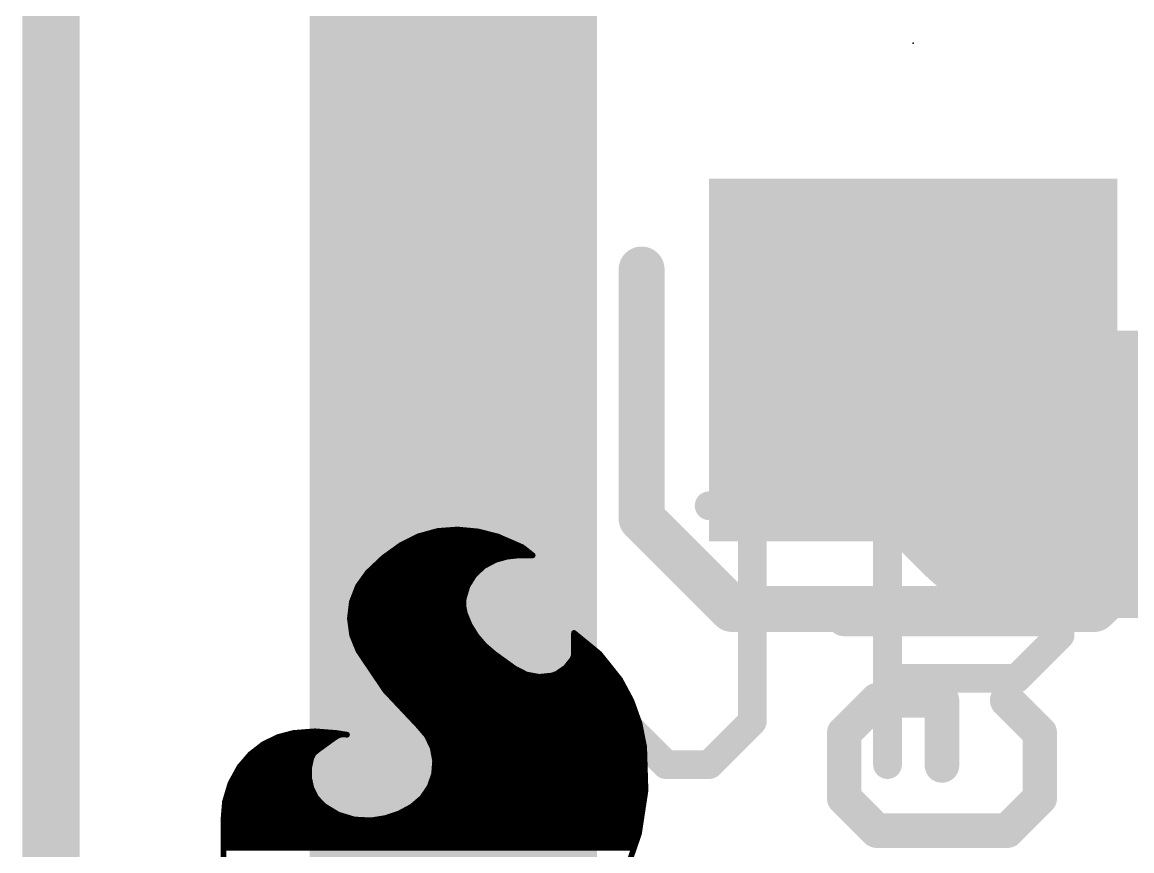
# Model space of a CAD drawing. Extents: x -119 to 41, y -19 to 17.
# Drawn here: x -0.127 to 4.776, y 2.781 to 6.443 of the extents above; entities that cross this region are included whole.
import ezdxf

# ---------------------------------------------------------------- set-up
doc = ezdxf.new("R2010")
doc.units = 0
for name, color, linetype in [('1', 12, 'CONTINUOUS'), ('16', 132, 'CONTINUOUS'), ('20', 53, 'CONTINUOUS'), ('21', 53, 'CONTINUOUS'), ('22', 53, 'CONTINUOUS'), ('23', 53, 'CONTINUOUS'), ('25', 253, 'CONTINUOUS'), ('29', 253, 'CONTINUOUS'), ('31', 253, 'CONTINUOUS')]:
    doc.layers.add(name, color=color, linetype=linetype)

# ---------------------------------------------------------------- blocks, each defined once
blk = doc.blocks.new('RECT')
blk.add_solid([(-0.5, -0.5), (0.5, -0.5), (-0.5, 0.5), (0.5, 0.5)])

msp = doc.modelspace()

# ---------------------------------------------------------------- linework, layer by layer
at = {"layer": '1'}
for points, const_width in [([(0, 0.254), (0, 12.319)], 0.254), ([(1.778, 2.032), (1.778, 6.858)], 1.27), ([(3.81, 4.95), (4.315, 4.445)], 1.27), ([(4.315, 4.445), (8.875, 4.445)], 1.27)]:
    msp.add_lwpolyline(points, dxfattribs=dict(at, const_width=const_width))
at = {"layer": '1', "const_width": 0.635}
for points in [[(4.0345, 5.1745, 1), (3.5855, 4.7255)], [(4.315, 4.7625, 1), (4.315, 4.1275)], [(4.0905, 4.2205, 1), (4.5395, 4.6695)]]:
    msp.add_lwpolyline(points, format="xyb", dxfattribs=at)
at = {"layer": '16', "const_width": 0.254}
msp.add_lwpolyline([(0, 0), (0, 16.51)], dxfattribs=at)
at = {"layer": '20', "const_width": 0.254}
msp.add_lwpolyline([(0, 16.51), (0, 0)], dxfattribs=at)
at = {"layer": '21'}
for points, const_width in [([(2.61, 5.35), (2.61, 4.25)], 0.2032), ([(2.61, 4.25), (3.01, 3.85)], 0.2032), ([(4.61, 3.85), (5.01, 4.25)], 0.2032), ([(1.6249, 4.1714), (1.5469, 4.1326)], 0.0254), ([(1.6132, 4.1656), (1.9851, 4.1656)], 0.0254), ([(1.7089, 4.1946), (1.6249, 4.1714)], 0.0254), ([(1.696, 4.191), (1.8924, 4.191)], 0.0254), ([(1.7958, 4.2012), (1.7089, 4.1946)], 0.0254), ([(1.8859, 4.1927), (1.7958, 4.2012)], 0.0254), ([(1.9736, 4.1707), (1.8859, 4.1927)], 0.0254), ([(1.9965, 4.1605), (1.9736, 4.1707)], 0.0254), ([(2.0321, 4.1453), (1.9965, 4.1605)], 0.0254), ([(1.5469, 4.1326), (1.4692, 4.0766)], 0.0254), ([(1.5222, 4.1148), (2.0934, 4.1148)], 0.0254), ([(1.5622, 4.1402), (2.0437, 4.1402)], 0.0254), ([(2.0825, 4.1232), (2.0321, 4.1453)], 0.0254), ([(2.126, 4.0894), (2.0825, 4.1232)], 0.0254), ([(1.4692, 4.0766), (1.3996, 4.0107)], 0.0254), ([(1.4559, 4.064), (1.9588, 4.064)], 0.0254), ([(1.487, 4.0894), (2.126, 4.0894)], 0.0254), ([(1.9127, 4.0395), (1.9635, 4.0665)], 0.0254), ([(1.9635, 4.0665), (2.0147, 4.081)], 0.0254), ([(2.0147, 4.081), (2.0676, 4.0869)], 0.0254), ([(2.0676, 4.0869), (2.1286, 4.0869)], 0.0254), ([(2.1285, 4.0869), (2.126, 4.0894)], 0.0254), ([(2.1286, 4.0869), (2.1285, 4.0869)], 0.0254), ([(1.3996, 4.0107), (1.3565, 3.9503)], 0.0254), ([(1.4022, 4.0132), (1.8846, 4.0132)], 0.0254), ([(1.4291, 4.0386), (1.9117, 4.0386)], 0.0254), ([(1.8707, 4.0003), (1.9127, 4.0395)], 0.0254), ([(1.3651, 3.9624), (1.8472, 3.9624)], 0.0254), ([(1.3832, 3.9878), (1.863, 3.9878)], 0.0254), ([(1.8404, 3.9514), (1.8707, 4.0003)], 0.0254), ([(1.3565, 3.9503), (1.3297, 3.8811)], 0.0254), ([(1.3415, 3.9116), (1.8284, 3.9116)], 0.0254), ([(1.3513, 3.937), (1.836, 3.937)], 0.0254), ([(1.8238, 3.8964), (1.8404, 3.9514)], 0.0254), ([(3.01, 3.85), (4.61, 3.85)], 0.2032), ([(1.3297, 3.8811), (1.3211, 3.8074)], 0.0254), ([(1.3317, 3.8862), (1.8234, 3.8862)], 0.0254), ([(1.8224, 3.863), (1.8238, 3.8964)], 0.0254), ([(1.8289, 3.8303), (1.8224, 3.863)], 0.0254), ([(1.3244, 3.8354), (1.8279, 3.8354)], 0.0254), ([(1.3273, 3.8608), (1.8228, 3.8608)], 0.0254), ([(1.8504, 3.7788), (1.8289, 3.8303)], 0.0254), ([(1.3211, 3.8074), (1.331, 3.7339)], 0.0254), ([(1.3214, 3.81), (1.8374, 3.81)], 0.0254), ([(1.3242, 3.7846), (1.848, 3.7846)], 0.0254), ([(1.8797, 3.7313), (1.8504, 3.7788)], 0.0254), ([(1.3276, 3.7592), (1.8625, 3.7592)], 0.0254), ([(1.331, 3.7339), (1.359, 3.6652)], 0.0254), ([(1.3311, 3.7338), (1.8782, 3.7338)], 0.0254), ([(1.916, 3.6889), (1.8797, 3.7313)], 0.0254), ([(2.4241, 3.6519), (2.3115, 3.744)], 0.0254), ([(2.3115, 3.744), (2.3115, 3.6551)], 0.0254), ([(2.3115, 3.7338), (2.324, 3.7338)], 0.0254), ([(1.3414, 3.7084), (1.8993, 3.7084)], 0.0254), ([(1.3518, 3.683), (1.9229, 3.683)], 0.0254), ([(1.359, 3.6652), (1.4776, 3.4894)], 0.0254), ([(1.9584, 3.6525), (1.916, 3.6889)], 0.0254), ([(2.3115, 3.7084), (2.355, 3.7084)], 0.0254), ([(2.3115, 3.683), (2.3861, 3.683)], 0.0254), ([(1.3641, 3.6576), (1.9525, 3.6576)], 0.0254), ([(1.3813, 3.6322), (1.9865, 3.6322)], 0.0254), ([(2.0498, 3.5865), (1.9584, 3.6525)], 0.0254), ([(2.3038, 3.6271), (2.2742, 3.5904)], 0.0254), ([(2.3095, 3.6406), (2.3038, 3.6271)], 0.0254), ([(2.306, 3.6322), (2.4398, 3.6322)], 0.0254), ([(2.3115, 3.6551), (2.3095, 3.6406)], 0.0254), ([(2.3115, 3.6576), (2.4171, 3.6576)], 0.0254), ([(2.5147, 3.5382), (2.4241, 3.6519)], 0.0254), ([(1.3984, 3.6068), (2.0217, 3.6068)], 0.0254), ([(1.4155, 3.5814), (2.0598, 3.5814)], 0.0254), ([(2.1011, 3.5603), (2.0498, 3.5865)], 0.0254), ([(2.2742, 3.5904), (2.2353, 3.5636)], 0.0254), ([(2.2611, 3.5814), (2.4803, 3.5814)], 0.0254), ([(2.2874, 3.6068), (2.46, 3.6068)], 0.0254), ([(1.4327, 3.556), (2.1244, 3.556)], 0.0254), ([(1.4498, 3.5306), (2.5188, 3.5306)], 0.0254), ([(2.1577, 3.5499), (2.1011, 3.5603)], 0.0254), ([(2.2149, 3.556), (2.1577, 3.5499)], 0.0254), ([(2.2353, 3.5636), (2.2149, 3.556)], 0.0254), ([(2.2149, 3.556), (2.5005, 3.556)], 0.0254), ([(2.5648, 3.4448), (2.5147, 3.5382)], 0.0254), ([(1.4669, 3.5052), (2.5324, 3.5052)], 0.0254), ([(1.4776, 3.4894), (1.6231, 3.335)], 0.0254), ([(1.4866, 3.4798), (2.5461, 3.4798)], 0.0254), ([(1.5106, 3.4544), (2.5597, 3.4544)], 0.0254), ([(1.5345, 3.429), (2.5705, 3.429)], 0.0254), ([(2.6006, 3.345), (2.5648, 3.4448)], 0.0254), ([(1.5584, 3.4036), (2.5796, 3.4036)], 0.0254), ([(1.5824, 3.3782), (2.5887, 3.3782)], 0.0254), ([(1.6063, 3.3528), (2.5978, 3.3528)], 0.0254), ([(1.6231, 3.335), (1.6614, 3.2901)], 0.0254), ([(1.6296, 3.3274), (2.6041, 3.3274)], 0.0254), ([(2.6213, 3.241), (2.6006, 3.345)], 0.0254), ([(1.002, 3.2836), (0.9372, 3.2515)], 0.0254), ([(0.9879, 3.2766), (1.2469, 3.2766)], 0.0254), ([(1.0719, 3.302), (1.002, 3.2836)], 0.0254), ([(1.1659, 3.3094), (1.0719, 3.302)], 0.0254), ([(1.0719, 3.302), (1.2599, 3.302)], 0.0254), ([(1.2599, 3.302), (1.1659, 3.3094)], 0.0254), ([(1.1735, 3.2233), (1.2574, 3.2842)], 0.0254), ([(1.2574, 3.2842), (1.2731, 3.2926)], 0.0254), ([(1.3082, 3.2944), (1.2599, 3.302)], 0.0254), ([(1.2731, 3.2926), (1.2905, 3.2961)], 0.0254), ([(1.2905, 3.2961), (1.3082, 3.2944)], 0.0254), ([(1.6512, 3.302), (2.6092, 3.302)], 0.0254), ([(1.6614, 3.2901), (1.6869, 3.2368)], 0.0254), ([(1.6679, 3.2766), (2.6142, 3.2766)], 0.0254), ([(0.9372, 3.2515), (0.8802, 3.2071)], 0.0254), ([(0.9042, 3.2258), (1.1769, 3.2258)], 0.0254), ([(0.9368, 3.2512), (1.2119, 3.2512)], 0.0254), ([(1.68, 3.2512), (2.6193, 3.2512)], 0.0254), ([(1.6869, 3.2368), (1.6976, 3.1787)], 0.0254), ([(1.6889, 3.2258), (2.6218, 3.2258)], 0.0254), ([(2.6273, 3.0482), (2.6213, 3.241)], 0.0254), ([(0.8802, 3.2071), (0.8332, 3.1521)], 0.0254), ([(0.8528, 3.175), (1.1467, 3.175)], 0.0254), ([(0.8745, 3.2004), (1.1547, 3.2004)], 0.0254), ([(1.1408, 3.1483), (1.1507, 3.1928)], 0.0254), ([(1.1507, 3.1928), (1.1597, 3.2099)], 0.0254), ([(1.1597, 3.2099), (1.1735, 3.2233)], 0.0254), ([(1.6976, 3.1787), (1.693, 3.1198)], 0.0254), ([(1.6936, 3.2004), (2.6226, 3.2004)], 0.0254), ([(1.6974, 3.175), (2.6234, 3.175)], 0.0254), ([(0.8332, 3.1521), (0.7931, 3.0789)], 0.0254), ([(0.8318, 3.1496), (1.1411, 3.1496)], 0.0254), ([(1.1408, 3.1027), (1.1408, 3.1483)], 0.0254), ([(1.6954, 3.1496), (2.6242, 3.1496)], 0.0254), ([(0.7931, 3.0789), (0.7691, 2.999)], 0.0254), ([(0.804, 3.0988), (1.1416, 3.0988)], 0.0254), ([(0.8179, 3.1242), (1.1408, 3.1242)], 0.0254), ([(1.1507, 3.0582), (1.1408, 3.1027)], 0.0254), ([(1.693, 3.1198), (1.6734, 3.0641)], 0.0254), ([(1.6856, 3.0988), (2.6258, 3.0988)], 0.0254), ([(1.6934, 3.1242), (2.625, 3.1242)], 0.0254), ([(0.7838, 3.048), (1.1559, 3.048)], 0.0254), ([(0.7914, 3.0734), (1.1473, 3.0734)], 0.0254), ([(1.1729, 3.0148), (1.1507, 3.0582)], 0.0254), ([(1.6734, 3.0641), (1.64, 3.0154)], 0.0254), ([(1.6624, 3.048), (2.6273, 3.048)], 0.0254), ([(1.6767, 3.0734), (2.6265, 3.0734)], 0.0254), ([(2.5985, 2.8575), (2.6273, 3.0482)], 0.0254), ([(0.7691, 2.999), (0.7621, 2.9159)], 0.0254), ([(0.7689, 2.9972), (1.1897, 2.9972)], 0.0254), ([(0.7761, 3.0226), (1.1689, 3.0226)], 0.0254), ([(1.2066, 2.9794), (1.1729, 3.0148)], 0.0254), ([(1.27, 2.9412), (1.2066, 2.9794)], 0.0254), ([(1.64, 3.0154), (1.5952, 2.9769)], 0.0254), ([(1.6189, 2.9972), (2.6196, 2.9972)], 0.0254), ([(1.645, 3.0226), (2.6235, 3.0226)], 0.0254), ([(0.7647, 2.9464), (1.2614, 2.9464)], 0.0254), ([(0.7668, 2.9718), (1.2192, 2.9718)], 0.0254), ([(1.3408, 2.9196), (1.27, 2.9412)], 0.0254), ([(1.5388, 2.9465), (1.4781, 2.926)], 0.0254), ([(1.5385, 2.9464), (2.6119, 2.9464)], 0.0254), ([(1.5952, 2.9769), (1.5388, 2.9465)], 0.0254), ([(1.5857, 2.9718), (2.6158, 2.9718)], 0.0254), ([(0.7621, 2.9159), (0.7621, 1.3995)], 0.0254), ([(0.7621, 2.8956), (2.6042, 2.8956)], 0.0254), ([(0.7625, 2.921), (1.3362, 2.921)], 0.0254), ([(1.4148, 2.9159), (1.3408, 2.9196)], 0.0254), ([(1.4781, 2.926), (1.4148, 2.9159)], 0.0254), ([(1.4468, 2.921), (2.6081, 2.921)], 0.0254), ([(0.7621, 2.8702), (2.6004, 2.8702)], 0.0254), ([(0.7621, 2.8448), (2.5941, 2.8448)], 0.0254), ([(2.5357, 2.6751), (2.5985, 2.8575)], 0.0254), ([(0.7621, 2.8194), (2.5854, 2.8194)], 0.0254), ([(0.7621, 2.794), (2.5766, 2.794)], 0.0254)]:
    msp.add_lwpolyline(points, dxfattribs=dict(at, const_width=const_width))
for points, const_width in [([(2.6608, 5.35, 1), (2.5592, 5.35)], 0.1016), ([(2.6459, 4.2859, 1), (2.5741, 4.2141)], 0.1016), ([(2.5592, 4.25, 1), (2.6608, 4.25)], 0.1016), ([(1.6132, 4.172, 1), (1.6132, 4.1593)], 0.0127), ([(1.6232, 4.1775, 1), (1.6266, 4.1653)], 0.0127), ([(1.6277, 4.1657, 1), (1.6221, 4.1771)], 0.0127), ([(1.696, 4.1974, 1), (1.696, 4.1846)], 0.0127), ([(1.7084, 4.2009, 1), (1.7094, 4.1882)], 0.0127), ([(1.7106, 4.1885, 1), (1.7072, 4.2007)], 0.0127), ([(1.7964, 4.2075, 1), (1.7952, 4.1949)], 0.0127), ([(1.7963, 4.1949, 1), (1.7953, 4.2075)], 0.0127), ([(1.8874, 4.1988, 1), (1.8843, 4.1865)], 0.0127), ([(1.8852, 4.1863, 1), (1.8865, 4.199)], 0.0127), ([(1.8924, 4.1846, 1), (1.8924, 4.1974)], 0.0127), ([(1.9762, 4.1765, 1), (1.971, 4.1649)], 0.0127), ([(1.9721, 4.1645, 1), (1.9751, 4.1769)], 0.0127), ([(1.9851, 4.1593, 1), (1.9851, 4.172)], 0.0127), ([(1.999, 4.1663, 1), (1.994, 4.1547)], 0.0127), ([(1.9939, 4.1547, 1), (1.9991, 4.1663)], 0.0127), ([(1.5222, 4.1212, 1), (1.5222, 4.1084)], 0.0127), ([(1.5441, 4.1383, 1), (1.5497, 4.1269)], 0.0127), ([(1.5506, 4.1274, 1), (1.5432, 4.1378)], 0.0127), ([(1.5622, 4.1466, 1), (1.5622, 4.1338)], 0.0127), ([(2.0346, 4.1511, 1), (2.0296, 4.1395)], 0.0127), ([(2.0296, 4.1395, 1), (2.0346, 4.1511)], 0.0127), ([(2.0437, 4.1338, 1), (2.0437, 4.1466)], 0.0127), ([(2.0864, 4.1282, 1), (2.0786, 4.1182)], 0.0127), ([(2.08, 4.1174, 1), (2.0851, 4.129)], 0.0127), ([(2.0934, 4.1084, 1), (2.0934, 4.1212)], 0.0127), ([(1.4559, 4.0704, 1), (1.4559, 4.0576)], 0.0127), ([(1.4655, 4.0817, 1), (1.4729, 4.0714)], 0.0127), ([(1.4736, 4.0719, 1), (1.4648, 4.0812)], 0.0127), ([(1.487, 4.0958, 1), (1.487, 4.0831)], 0.0127), ([(1.9618, 4.0726, 1), (1.9652, 4.0604)], 0.0127), ([(1.9588, 4.0576, 1), (1.9588, 4.0704)], 0.0127), ([(1.9665, 4.0609, 1), (1.9605, 4.0721)], 0.0127), ([(2.014, 4.0873, 1), (2.0154, 4.0747)], 0.0127), ([(2.0164, 4.0749, 1), (2.013, 4.0871)], 0.0127), ([(2.0676, 4.0933, 1), (2.0676, 4.0805)], 0.0127), ([(2.0683, 4.0806, 1), (2.0669, 4.0932)], 0.0127), ([(2.1305, 4.0939, 1), (2.1215, 4.0849)], 0.0127), ([(2.1285, 4.0933, 1), (2.1285, 4.0805)], 0.0127), ([(2.1221, 4.0844, 1), (2.1299, 4.0944)], 0.0127), ([(2.124, 4.0824, 1), (2.133, 4.0914)], 0.0127), ([(2.126, 4.0831, 1), (2.126, 4.0958)], 0.0127), ([(2.1286, 4.0805, 1), (2.1286, 4.0933)], 0.0127), ([(2.1286, 4.0805, 1), (2.1286, 4.0933)], 0.0127), ([(1.3952, 4.0153, 1), (1.404, 4.0061)], 0.0127), ([(1.4048, 4.007, 1), (1.3944, 4.0144)], 0.0127), ([(1.4022, 4.0196, 1), (1.4022, 4.0069)], 0.0127), ([(1.4291, 4.045, 1), (1.4291, 4.0323)], 0.0127), ([(1.8846, 4.0069, 1), (1.8846, 4.0196)], 0.0127), ([(1.9098, 4.0451, 1), (1.9157, 4.0339)], 0.0127), ([(1.9171, 4.0349, 1), (1.9084, 4.0442)], 0.0127), ([(1.9117, 4.0323, 1), (1.9117, 4.045)], 0.0127), ([(1.3651, 3.9688, 1), (1.3651, 3.9561)], 0.0127), ([(1.3832, 3.9941, 1), (1.3832, 3.9815)], 0.0127), ([(1.8472, 3.9561, 1), (1.8472, 3.9688)], 0.0127), ([(1.863, 3.9815, 1), (1.863, 3.9941)], 0.0127), ([(1.8664, 4.0049, 1), (1.8751, 3.9956)], 0.0127), ([(1.8761, 3.9969, 1), (1.8653, 4.0036)], 0.0127), ([(1.3415, 3.9179, 1), (1.3415, 3.9053)], 0.0127), ([(1.3513, 3.9434, 1), (1.3513, 3.9307)], 0.0127), ([(1.3513, 3.954, 1), (1.3616, 3.9466)], 0.0127), ([(1.3624, 3.948, 1), (1.3505, 3.9526)], 0.0127), ([(1.8284, 3.9053, 1), (1.8284, 3.9179)], 0.0127), ([(1.835, 3.9548, 1), (1.8458, 3.9481)], 0.0127), ([(1.8465, 3.9496, 1), (1.8343, 3.9533)], 0.0127), ([(1.836, 3.9307, 1), (1.836, 3.9434)], 0.0127), ([(3.01, 3.9008, 1), (3.01, 3.7992)], 0.1016), ([(2.9741, 3.8141, 1), (3.0459, 3.8859)], 0.1016), ([(4.5741, 3.8859, 1), (4.6459, 3.8141)], 0.1016), ([(4.61, 3.7992, 1), (4.61, 3.9008)], 0.1016), ([(1.3273, 3.8672, 1), (1.3273, 3.8545)], 0.0127), ([(1.336, 3.8804, 1), (1.3234, 3.8819)], 0.0127), ([(1.3238, 3.8834, 1), (1.3357, 3.8788)], 0.0127), ([(1.3317, 3.8925, 1), (1.3317, 3.8799)], 0.0127), ([(1.8286, 3.8643, 1), (1.8162, 3.8618)], 0.0127), ([(1.8301, 3.8961, 1), (1.8175, 3.8967)], 0.0127), ([(1.8177, 3.8982, 1), (1.8299, 3.8946)], 0.0127), ([(1.8228, 3.8545, 1), (1.8228, 3.8672)], 0.0127), ([(1.8234, 3.8799, 1), (1.8234, 3.8925)], 0.0127), ([(1.3244, 3.8418, 1), (1.3244, 3.8291)], 0.0127), ([(1.816, 3.8633, 1), (1.8287, 3.8628)], 0.0127), ([(1.8348, 3.8327, 1), (1.823, 3.8279)], 0.0127), ([(1.8227, 3.8291, 1), (1.8351, 3.8315)], 0.0127), ([(1.8279, 3.8291, 1), (1.8279, 3.8418)], 0.0127), ([(1.3274, 3.8083, 1), (1.3148, 3.8066)], 0.0127), ([(1.3148, 3.8082, 1), (1.3274, 3.8067)], 0.0127), ([(1.3214, 3.8163, 1), (1.3214, 3.8037)], 0.0127), ([(1.3242, 3.791, 1), (1.3242, 3.7783)], 0.0127), ([(1.8374, 3.8037, 1), (1.8374, 3.8163)], 0.0127), ([(1.8558, 3.7821, 1), (1.845, 3.7755)], 0.0127), ([(1.8445, 3.7763, 1), (1.8562, 3.7812)], 0.0127), ([(1.848, 3.7783, 1), (1.848, 3.791)], 0.0127), ([(1.3276, 3.7656, 1), (1.3276, 3.7529)], 0.0127), ([(1.3247, 3.7331, 1), (1.3373, 3.7348)], 0.0127), ([(1.3369, 3.7363, 1), (1.3252, 3.7315)], 0.0127), ([(1.3311, 3.7401, 1), (1.3311, 3.7275)], 0.0127), ([(1.8625, 3.7529, 1), (1.8625, 3.7656)], 0.0127), ([(1.8845, 3.7354, 1), (1.8749, 3.7272)], 0.0127), ([(1.8743, 3.728, 1), (1.8851, 3.7346)], 0.0127), ([(1.8782, 3.7275, 1), (1.8782, 3.7401)], 0.0127), ([(2.3155, 3.7489, 1), (2.3075, 3.7391)], 0.0127), ([(2.3178, 3.744, 1), (2.3052, 3.744)], 0.0127), ([(2.3115, 3.7401, 1), (2.3115, 3.7275)], 0.0127), ([(2.324, 3.7275, 1), (2.324, 3.7401)], 0.0127), ([(1.3414, 3.7147, 1), (1.3414, 3.7021)], 0.0127), ([(1.3518, 3.6894, 1), (1.3518, 3.6767)], 0.0127), ([(1.3643, 3.6688, 1), (1.3537, 3.6616)], 0.0127), ([(1.8993, 3.7021, 1), (1.8993, 3.7147)], 0.0127), ([(1.9202, 3.6937, 1), (1.9119, 3.6841)], 0.0127), ([(1.9112, 3.6848, 1), (1.9209, 3.693)], 0.0127), ([(1.9229, 3.6767, 1), (1.9229, 3.6894)], 0.0127), ([(2.3115, 3.6894, 1), (2.3115, 3.6767)], 0.0127), ([(2.3115, 3.7147, 1), (2.3115, 3.7021)], 0.0127), ([(2.355, 3.7021, 1), (2.355, 3.7147)], 0.0127), ([(2.3861, 3.6767, 1), (2.3861, 3.6894)], 0.0127), ([(1.3531, 3.6628, 1), (1.3649, 3.6676)], 0.0127), ([(1.3641, 3.6639, 1), (1.3641, 3.6513)], 0.0127), ([(1.3813, 3.6385, 1), (1.3813, 3.6259)], 0.0127), ([(1.9621, 3.6576, 1), (1.9547, 3.6474)], 0.0127), ([(1.9525, 3.6513, 1), (1.9525, 3.6639)], 0.0127), ([(1.9543, 3.6477, 1), (1.9625, 3.6573)], 0.0127), ([(1.9865, 3.6259, 1), (1.9865, 3.6385)], 0.0127), ([(2.298, 3.6296, 1), (2.3096, 3.6246)], 0.0127), ([(2.3087, 3.6231, 1), (2.2989, 3.6311)], 0.0127), ([(2.306, 3.6385, 1), (2.306, 3.6259)], 0.0127), ([(2.3032, 3.6414, 1), (2.3158, 3.6397)], 0.0127), ([(2.3154, 3.6381, 1), (2.3037, 3.6431)], 0.0127), ([(2.3115, 3.6639, 1), (2.3115, 3.6513)], 0.0127), ([(2.3178, 3.6542, 1), (2.3052, 3.656)], 0.0127), ([(2.3052, 3.6551, 1), (2.3178, 3.6551)], 0.0127), ([(2.4171, 3.6513, 1), (2.4171, 3.6639)], 0.0127), ([(2.429, 3.6559, 1), (2.4191, 3.648)], 0.0127), ([(2.42, 3.647, 1), (2.4281, 3.6568)], 0.0127), ([(2.4398, 3.6259, 1), (2.4398, 3.6385)], 0.0127), ([(1.3984, 3.6132, 1), (1.3984, 3.6005)], 0.0127), ([(1.4155, 3.5878, 1), (1.4155, 3.5751)], 0.0127), ([(2.0217, 3.6005, 1), (2.0217, 3.6132)], 0.0127), ([(2.0527, 3.5922, 1), (2.0469, 3.5808)], 0.0127), ([(2.0461, 3.5814, 1), (2.0535, 3.5916)], 0.0127), ([(2.0598, 3.5751, 1), (2.0598, 3.5878)], 0.0127), ([(2.2611, 3.5878, 1), (2.2611, 3.5751)], 0.0127), ([(2.2692, 3.5944, 1), (2.2791, 3.5864)], 0.0127), ([(2.2778, 3.5851, 1), (2.2706, 3.5956)], 0.0127), ([(2.2874, 3.6132, 1), (2.2874, 3.6005)], 0.0127), ([(2.46, 3.6005, 1), (2.46, 3.6132)], 0.0127), ([(2.4803, 3.5751, 1), (2.4803, 3.5878)], 0.0127), ([(1.4327, 3.5623, 1), (1.4327, 3.5497)], 0.0127), ([(1.4498, 3.537, 1), (1.4498, 3.5243)], 0.0127), ([(2.1022, 3.5666, 1), (2.0999, 3.5541)], 0.0127), ([(2.0982, 3.5547, 1), (2.104, 3.566)], 0.0127), ([(2.1244, 3.5497, 1), (2.1244, 3.5623)], 0.0127), ([(2.157, 3.5562, 1), (2.1583, 3.5435)], 0.0127), ([(2.1565, 3.5436, 1), (2.1588, 3.5561)], 0.0127), ([(2.2127, 3.562, 1), (2.2171, 3.55)], 0.0127), ([(2.2149, 3.5623, 1), (2.2149, 3.5497)], 0.0127), ([(2.2156, 3.5497, 1), (2.2142, 3.5623)], 0.0127), ([(2.2317, 3.5688, 1), (2.2389, 3.5584)], 0.0127), ([(2.2375, 3.5576, 1), (2.2331, 3.5696)], 0.0127), ([(2.5005, 3.5497, 1), (2.5005, 3.5623)], 0.0127), ([(2.5203, 3.5412, 1), (2.5091, 3.5352)], 0.0127), ([(2.5097, 3.5342, 1), (2.5197, 3.5422)], 0.0127), ([(2.5188, 3.5243, 1), (2.5188, 3.537)], 0.0127), ([(1.4669, 3.5116, 1), (1.4669, 3.4989)], 0.0127), ([(1.4822, 3.4937, 1), (1.473, 3.485)], 0.0127), ([(1.4724, 3.4858, 1), (1.4829, 3.4929)], 0.0127), ([(1.4866, 3.4861, 1), (1.4866, 3.4735)], 0.0127), ([(2.5324, 3.4989, 1), (2.5324, 3.5116)], 0.0127), ([(2.5461, 3.4735, 1), (2.5461, 3.4861)], 0.0127), ([(1.5106, 3.4607, 1), (1.5106, 3.4481)], 0.0127), ([(1.5345, 3.4354, 1), (1.5345, 3.4227)], 0.0127), ([(2.5708, 3.4469, 1), (2.5589, 3.4426)], 0.0127), ([(2.5592, 3.4418, 1), (2.5704, 3.4478)], 0.0127), ([(2.5597, 3.4481, 1), (2.5597, 3.4607)], 0.0127), ([(2.5705, 3.4227, 1), (2.5705, 3.4354)], 0.0127), ([(1.5584, 3.4099, 1), (1.5584, 3.3973)], 0.0127), ([(1.5824, 3.3845, 1), (1.5824, 3.3719)], 0.0127), ([(2.5796, 3.3973, 1), (2.5796, 3.4099)], 0.0127), ([(2.5887, 3.3719, 1), (2.5887, 3.3845)], 0.0127), ([(1.6063, 3.3592, 1), (1.6063, 3.3465)], 0.0127), ([(1.6279, 3.3391, 1), (1.6183, 3.3309)], 0.0127), ([(1.6185, 3.3306, 1), (1.6277, 3.3394)], 0.0127), ([(1.6296, 3.3338, 1), (1.6296, 3.3211)], 0.0127), ([(2.6069, 3.3462, 1), (2.5944, 3.3437)], 0.0127), ([(2.5947, 3.3428, 1), (2.6066, 3.3471)], 0.0127), ([(2.5978, 3.3465, 1), (2.5978, 3.3592)], 0.0127), ([(2.6041, 3.3211, 1), (2.6041, 3.3338)], 0.0127), ([(0.9879, 3.283, 1), (0.9879, 3.2703)], 0.0127), ([(1.0004, 3.2897, 1), (1.0036, 3.2774)], 0.0127), ([(1.0048, 3.2779, 1), (0.9992, 3.2893)], 0.0127), ([(1.0714, 3.3083, 1), (1.0724, 3.2957)], 0.0127), ([(1.0719, 3.3083, 1), (1.0719, 3.2957)], 0.0127), ([(1.0735, 3.2959, 1), (1.0703, 3.3081)], 0.0127), ([(1.1664, 3.3157, 1), (1.1654, 3.303)], 0.0127), ([(1.1664, 3.303, 1), (1.1654, 3.3157)], 0.0127), ([(1.2469, 3.2703, 1), (1.2469, 3.283)], 0.0127), ([(1.2544, 3.2898, 1), (1.2604, 3.2786)], 0.0127), ([(1.2609, 3.3083, 1), (1.2589, 3.2957)], 0.0127), ([(1.2611, 3.2791, 1), (1.2537, 3.2893)], 0.0127), ([(1.2594, 3.2957, 1), (1.2604, 3.3083)], 0.0127), ([(1.2599, 3.2957, 1), (1.2599, 3.3083)], 0.0127), ([(1.2718, 3.2988, 1), (1.2743, 3.2864)], 0.0127), ([(1.2761, 3.287, 1), (1.2701, 3.2982)], 0.0127), ([(1.2911, 3.3024, 1), (1.2899, 3.2898)], 0.0127), ([(1.2918, 3.2899, 1), (1.2892, 3.3023)], 0.0127), ([(1.3072, 3.2881, 1), (1.3092, 3.3007)], 0.0127), ([(1.3076, 3.2881, 1), (1.3088, 3.3007)], 0.0127), ([(1.6512, 3.3083, 1), (1.6512, 3.2957)], 0.0127), ([(1.6672, 3.2928, 1), (1.6557, 3.2873)], 0.0127), ([(1.6566, 3.2859, 1), (1.6663, 3.2942)], 0.0127), ([(1.6679, 3.283, 1), (1.6679, 3.2703)], 0.0127), ([(2.6092, 3.2957, 1), (2.6092, 3.3083)], 0.0127), ([(2.6142, 3.2703, 1), (2.6142, 3.283)], 0.0127), ([(0.9042, 3.2321, 1), (0.9042, 3.2195)], 0.0127), ([(0.9368, 3.2576, 1), (0.9368, 3.2449)], 0.0127), ([(0.9344, 3.2572, 1), (0.94, 3.2458)], 0.0127), ([(0.9411, 3.2465, 1), (0.9333, 3.2565)], 0.0127), ([(1.1769, 3.2195, 1), (1.1769, 3.2321)], 0.0127), ([(1.2119, 3.2449, 1), (1.2119, 3.2576)], 0.0127), ([(1.68, 3.2576, 1), (1.68, 3.2449)], 0.0127), ([(1.6931, 3.2379, 1), (1.6806, 3.2356)], 0.0127), ([(1.6811, 3.234, 1), (1.6926, 3.2395)], 0.0127), ([(1.6889, 3.2321, 1), (1.6889, 3.2195)], 0.0127), ([(2.6276, 3.2412, 1), (2.615, 3.2408)], 0.0127), ([(2.6151, 3.2398, 1), (2.6275, 3.2422)], 0.0127), ([(2.6193, 3.2449, 1), (2.6193, 3.2576)], 0.0127), ([(2.6218, 3.2195, 1), (2.6218, 3.2321)], 0.0127), ([(0.8528, 3.1814, 1), (0.8528, 3.1687)], 0.0127), ([(0.8745, 3.2067, 1), (0.8745, 3.1941)], 0.0127), ([(0.8763, 3.2121, 1), (0.8841, 3.2021)], 0.0127), ([(0.885, 3.203, 1), (0.8753, 3.2112)], 0.0127), ([(1.1451, 3.1958, 1), (1.1563, 3.1898)], 0.0127), ([(1.1569, 3.1914, 1), (1.1445, 3.1942)], 0.0127), ([(1.1467, 3.1687, 1), (1.1467, 3.1814)], 0.0127), ([(1.1553, 3.2144, 1), (1.1641, 3.2053)], 0.0127), ([(1.1653, 3.2069, 1), (1.1541, 3.2128)], 0.0127), ([(1.1547, 3.1941, 1), (1.1547, 3.2067)], 0.0127), ([(1.1698, 3.2284, 1), (1.1772, 3.2182)], 0.0127), ([(1.1779, 3.2188, 1), (1.1691, 3.2278)], 0.0127), ([(1.6936, 3.2067, 1), (1.6936, 3.1941)], 0.0127), ([(1.6974, 3.1814, 1), (1.6974, 3.1687)], 0.0127), ([(1.704, 3.1782, 1), (1.6913, 3.1792)], 0.0127), ([(2.6226, 3.1941, 1), (2.6226, 3.2067)], 0.0127), ([(2.6234, 3.1687, 1), (2.6234, 3.1814)], 0.0127), ([(0.8318, 3.1559, 1), (0.8318, 3.1433)], 0.0127), ([(0.8284, 3.1562, 1), (0.838, 3.148)], 0.0127), ([(0.8388, 3.149, 1), (0.8276, 3.1552)], 0.0127), ([(1.1471, 3.1483, 1), (1.1344, 3.1483)], 0.0127), ([(1.1346, 3.1497, 1), (1.147, 3.1469)], 0.0127), ([(1.1411, 3.1433, 1), (1.1411, 3.1559)], 0.0127), ([(1.6954, 3.1559, 1), (1.6954, 3.1433)], 0.0127), ([(1.6914, 3.1775, 1), (1.7039, 3.1798)], 0.0127), ([(2.6242, 3.1433, 1), (2.6242, 3.1559)], 0.0127), ([(0.7992, 3.0771, 1), (0.787, 3.0808)], 0.0127), ([(0.804, 3.1052, 1), (0.804, 3.0925)], 0.0127), ([(0.8179, 3.1305, 1), (0.8179, 3.1179)], 0.0127), ([(1.147, 3.1041, 1), (1.1346, 3.1013)], 0.0127), ([(1.1344, 3.1027, 1), (1.1471, 3.1027)], 0.0127), ([(1.1408, 3.1179, 1), (1.1408, 3.1305)], 0.0127), ([(1.1416, 3.0925, 1), (1.1416, 3.1052)], 0.0127), ([(1.6856, 3.1052, 1), (1.6856, 3.0925)], 0.0127), ([(1.6867, 3.1203, 1), (1.6994, 3.1193)], 0.0127), ([(1.6934, 3.1305, 1), (1.6934, 3.1179)], 0.0127), ([(1.699, 3.1177, 1), (1.6871, 3.1219)], 0.0127), ([(2.625, 3.1179, 1), (2.625, 3.1305)], 0.0127), ([(2.6258, 3.0925, 1), (2.6258, 3.1052)], 0.0127), ([(0.7838, 3.0543, 1), (0.7838, 3.0417)], 0.0127), ([(0.7914, 3.0798, 1), (0.7914, 3.0671)], 0.0127), ([(0.7875, 3.082, 1), (0.7987, 3.0759)], 0.0127), ([(1.1564, 3.0611, 1), (1.145, 3.0553)], 0.0127), ([(1.1445, 3.0568, 1), (1.1569, 3.0596)], 0.0127), ([(1.1473, 3.0671, 1), (1.1473, 3.0798)], 0.0127), ([(1.1559, 3.0417, 1), (1.1559, 3.0543)], 0.0127), ([(1.6624, 3.0543, 1), (1.6624, 3.0417)], 0.0127), ([(1.6674, 3.0662, 1), (1.6794, 3.062)], 0.0127), ([(1.6786, 3.0605, 1), (1.6682, 3.0677)], 0.0127), ([(1.6767, 3.0798, 1), (1.6767, 3.0671)], 0.0127), ([(2.621, 3.048, 1), (2.6337, 3.0484)], 0.0127), ([(2.6336, 3.0472, 1), (2.6211, 3.0491)], 0.0127), ([(2.6265, 3.0671, 1), (2.6265, 3.0798)], 0.0127), ([(2.6273, 3.0417, 1), (2.6273, 3.0543)], 0.0127), ([(0.7689, 3.0036, 1), (0.7689, 2.9909)], 0.0127), ([(0.7754, 2.9985, 1), (0.7627, 2.9996)], 0.0127), ([(0.763, 3.0009, 1), (0.7751, 2.9972)], 0.0127), ([(0.7761, 3.029, 1), (0.7761, 3.0163)], 0.0127), ([(1.1775, 3.0191, 1), (1.1683, 3.0104)], 0.0127), ([(1.1673, 3.0119, 1), (1.1786, 3.0176)], 0.0127), ([(1.1689, 3.0163, 1), (1.1689, 3.029)], 0.0127), ([(1.1897, 2.9909, 1), (1.1897, 3.0036)], 0.0127), ([(1.2099, 2.9848, 1), (1.2033, 2.974)], 0.0127), ([(1.6189, 3.0036, 1), (1.6189, 2.9909)], 0.0127), ([(1.6348, 3.0189, 1), (1.6453, 3.0118)], 0.0127), ([(1.6442, 3.0105, 1), (1.6359, 3.0202)], 0.0127), ([(1.645, 3.029, 1), (1.645, 3.0163)], 0.0127), ([(2.6196, 2.9909, 1), (2.6196, 3.0036)], 0.0127), ([(2.6235, 3.0163, 1), (2.6235, 3.029)], 0.0127), ([(0.7647, 2.9527, 1), (0.7647, 2.9401)], 0.0127), ([(0.7668, 2.9781, 1), (0.7668, 2.9655)], 0.0127), ([(1.202, 2.975, 1), (1.2112, 2.9838)], 0.0127), ([(1.2192, 2.9655, 1), (1.2192, 2.9781)], 0.0127), ([(1.2614, 2.9401, 1), (1.2614, 2.9527)], 0.0127), ([(1.2719, 2.9473, 1), (1.2682, 2.9351)], 0.0127), ([(1.2667, 2.9357, 1), (1.2733, 2.9466)], 0.0127), ([(1.5385, 2.9527, 1), (1.5385, 2.9401)], 0.0127), ([(1.5358, 2.9521, 1), (1.5418, 2.9409)], 0.0127), ([(1.5408, 2.9405, 1), (1.5368, 2.9525)], 0.0127), ([(1.5857, 2.9781, 1), (1.5857, 2.9655)], 0.0127), ([(1.5911, 2.9817, 1), (1.5993, 2.9721)], 0.0127), ([(1.5982, 2.9713, 1), (1.5922, 2.9825)], 0.0127), ([(2.6119, 2.9401, 1), (2.6119, 2.9527)], 0.0127), ([(2.6158, 2.9655, 1), (2.6158, 2.9781)], 0.0127), ([(0.7558, 2.9164, 1), (0.7684, 2.9154)], 0.0127), ([(0.7684, 2.9159, 1), (0.7558, 2.9159)], 0.0127), ([(0.7621, 2.9019, 1), (0.7621, 2.8893)], 0.0127), ([(0.7625, 2.9274, 1), (0.7625, 2.9147)], 0.0127), ([(1.3412, 2.9259, 1), (1.3405, 2.9132)], 0.0127), ([(1.3362, 2.9147, 1), (1.3362, 2.9274)], 0.0127), ([(1.339, 2.9135, 1), (1.3427, 2.9256)], 0.0127), ([(1.4138, 2.9222, 1), (1.4158, 2.9096)], 0.0127), ([(1.4145, 2.9096, 1), (1.4151, 2.9222)], 0.0127), ([(1.4468, 2.9274, 1), (1.4468, 2.9147)], 0.0127), ([(1.4761, 2.932, 1), (1.4801, 2.92)], 0.0127), ([(1.4791, 2.9197, 1), (1.4771, 2.9322)], 0.0127), ([(2.6042, 2.8893, 1), (2.6042, 2.9019)], 0.0127), ([(2.6081, 2.9147, 1), (2.6081, 2.9274)], 0.0127), ([(0.7621, 2.8512, 1), (0.7621, 2.8385)], 0.0127), ([(0.7621, 2.8765, 1), (0.7621, 2.8639)], 0.0127), ([(2.5922, 2.8584, 1), (2.6048, 2.8565)], 0.0127), ([(2.6045, 2.8554, 1), (2.5925, 2.8595)], 0.0127), ([(2.5941, 2.8385, 1), (2.5941, 2.8512)], 0.0127), ([(2.6004, 2.8639, 1), (2.6004, 2.8765)], 0.0127), ([(0.7621, 2.8258, 1), (0.7621, 2.8131)], 0.0127), ([(0.7621, 2.8003, 1), (0.7621, 2.7877)], 0.0127), ([(2.5766, 2.7877, 1), (2.5766, 2.8003)], 0.0127), ([(2.5854, 2.8131, 1), (2.5854, 2.8258)], 0.0127), ([(0.7621, 2.775, 1), (0.7621, 2.7623)], 0.0127), ([(2.5679, 2.7623, 1), (2.5679, 2.775)], 0.0127)]:
    msp.add_lwpolyline(points, format="xyb", dxfattribs=dict(at, const_width=const_width))
at = {"layer": '22', "const_width": 0.1524}
for points in [[(3.5052, 5.1734), (3.6493, 5.3175)], [(3.6493, 5.3175), (4.2255, 5.3175)], [(4.2255, 5.3175), (4.3695, 5.1734)], [(3.5052, 4.7412), (3.5052, 5.1734)], [(4.3695, 5.1734), (4.3695, 4.7412)], [(4.3695, 4.7412), (3.5052, 4.7412)], [(4.3695, 3.8057), (3.5052, 4.3819)], [(3.5052, 4.3819), (4.3695, 4.3819)], [(3.5052, 3.8057), (4.3695, 3.8057)], [(3.5052, 3.3024), (3.6493, 3.4464)], [(3.6493, 3.4464), (3.9374, 3.4464)], [(3.9374, 3.4464), (3.9374, 3.1583)], [(4.2255, 3.4464), (4.3695, 3.3024)], [(3.5052, 3.0143), (3.5052, 3.3024)], [(4.3695, 3.3024), (4.3695, 3.0143)], [(3.6493, 2.8702), (3.5052, 3.0143)], [(4.3695, 3.0143), (4.2255, 2.8702)], [(4.2255, 2.8702), (3.6493, 2.8702)]]:
    msp.add_lwpolyline(points, dxfattribs=at)
at = {"layer": '22', "const_width": 0.0762}
for points in [[(3.6493, 5.3556, 1), (3.6493, 5.2794)], [(3.6762, 5.2905, 1), (3.6223, 5.3444)], [(4.2524, 5.3444, 1), (4.1985, 5.2905)], [(4.2255, 5.2794, 1), (4.2255, 5.3556)], [(3.5433, 5.1734, 1), (3.4671, 5.1734)], [(4.4076, 5.1734, 1), (4.3314, 5.1734)], [(3.4783, 5.2003, 1), (3.5321, 5.1465)], [(4.3426, 5.1465, 1), (4.3965, 5.2003)], [(3.5052, 4.7793, 1), (3.5052, 4.7031)], [(4.3695, 4.7031, 1), (4.3695, 4.7793)], [(3.4671, 4.7412, 1), (3.5433, 4.7412)], [(4.3314, 4.7412, 1), (4.4076, 4.7412)], [(3.5263, 4.4136, 1), (3.4841, 4.3502)], [(3.5052, 4.42, 1), (3.5052, 4.3438)], [(4.3695, 4.3438, 1), (4.3695, 4.42)], [(3.5052, 3.8438, 1), (3.5052, 3.7676)], [(4.3484, 3.774, 1), (4.3907, 3.8374)], [(4.3695, 3.7676, 1), (4.3695, 3.8438)], [(3.6493, 3.4845, 1), (3.6493, 3.4083)], [(3.6762, 3.4195, 1), (3.6223, 3.4734)], [(3.9755, 3.4464, 1), (3.8993, 3.4464)], [(3.9374, 3.4083, 1), (3.9374, 3.4845)], [(4.2524, 3.4734, 1), (4.1985, 3.4195)], [(3.5433, 3.3024, 1), (3.4671, 3.3024)], [(3.4783, 3.3293, 1), (3.5321, 3.2754)], [(4.4076, 3.3024, 1), (4.3314, 3.3024)], [(4.3426, 3.2754, 1), (4.3965, 3.3293)], [(3.8993, 3.1583, 1), (3.9755, 3.1583)], [(3.5321, 3.0412, 1), (3.4783, 2.9873)], [(4.3965, 2.9873, 1), (4.3426, 3.0412)], [(3.4671, 3.0143, 1), (3.5433, 3.0143)], [(4.3314, 3.0143, 1), (4.4076, 3.0143)], [(3.6493, 2.9083, 1), (3.6493, 2.8321)], [(4.2255, 2.8321, 1), (4.2255, 2.9083)], [(3.6223, 2.8433, 1), (3.6762, 2.8971)], [(4.1985, 2.8971, 1), (4.2524, 2.8433)]]:
    msp.add_lwpolyline(points, format="xyb", dxfattribs=at)
at = {"layer": '23'}
msp.add_point((3.81, 6.35), dxfattribs=at)
at = {"layer": '25', "const_width": 0.127}
for points in [[(2.9086, 4.3063), (3.29, 4.3063)], [(3.0993, 3.353), (3.0993, 4.3063)], [(3.6967, 3.1623), (3.6967, 4.3063)], [(3.6967, 4.3063), (4.2687, 4.3063)], [(4.2687, 4.3063), (4.4593, 4.1156)], [(4.4593, 4.1156), (4.4593, 3.7343)], [(4.4593, 3.7343), (4.2687, 3.5436)], [(4.2687, 3.5436), (3.6967, 3.5436)], [(2.5273, 3.353), (2.718, 3.1623)], [(2.9086, 3.1623), (3.0993, 3.353)], [(2.718, 3.1623), (2.9086, 3.1623)]]:
    msp.add_lwpolyline(points, dxfattribs=at)
at = {"layer": '25', "const_width": 0.0635}
for points in [[(2.9086, 4.338, 1), (2.9086, 4.2745)], [(3.131, 4.3063, 1), (3.0675, 4.3063)], [(3.29, 4.2745, 1), (3.29, 4.338)], [(3.7284, 4.3063, 1), (3.6649, 4.3063)], [(3.6967, 4.338, 1), (3.6967, 4.2745)], [(4.2911, 4.3287, 1), (4.2462, 4.2838)], [(4.2687, 4.2745, 1), (4.2687, 4.338)], [(4.4911, 4.1156, 1), (4.4276, 4.1156)], [(4.4369, 4.0932, 1), (4.4818, 4.1381)], [(4.4818, 3.7118, 1), (4.4369, 3.7567)], [(4.4276, 3.7343, 1), (4.4911, 3.7343)], [(3.6967, 3.5754, 1), (3.6967, 3.5119)], [(4.2462, 3.5661, 1), (4.2911, 3.5212)], [(4.2687, 3.5119, 1), (4.2687, 3.5754)], [(2.5498, 3.3754, 1), (2.5048, 3.3305)], [(3.0675, 3.353, 1), (3.131, 3.353)], [(3.1217, 3.3305, 1), (3.0768, 3.3754)], [(2.718, 3.1941, 1), (2.718, 3.1305)], [(2.6955, 3.1398, 1), (2.7404, 3.1848)], [(2.8862, 3.1848, 1), (2.9311, 3.1398)], [(2.9086, 3.1305, 1), (2.9086, 3.1941)], [(3.6649, 3.1623, 1), (3.7284, 3.1623)]]:
    msp.add_lwpolyline(points, format="xyb", dxfattribs=at)

# ---------------------------------------------------------------- block references
at = {"layer": '1', "xscale": 1.6, "yscale": 1.4}
msp.add_blockref('RECT', (3.81, 4.95), dxfattribs=at)
at = {"layer": '29', "xscale": 1.8032, "yscale": 1.6032}
msp.add_blockref('RECT', (3.81, 4.95), dxfattribs=at)
at = {"layer": '31', "xscale": 1.6, "yscale": 1.4}
msp.add_blockref('RECT', (3.81, 4.95), dxfattribs=at)

doc.saveas('drawing.dxf')
